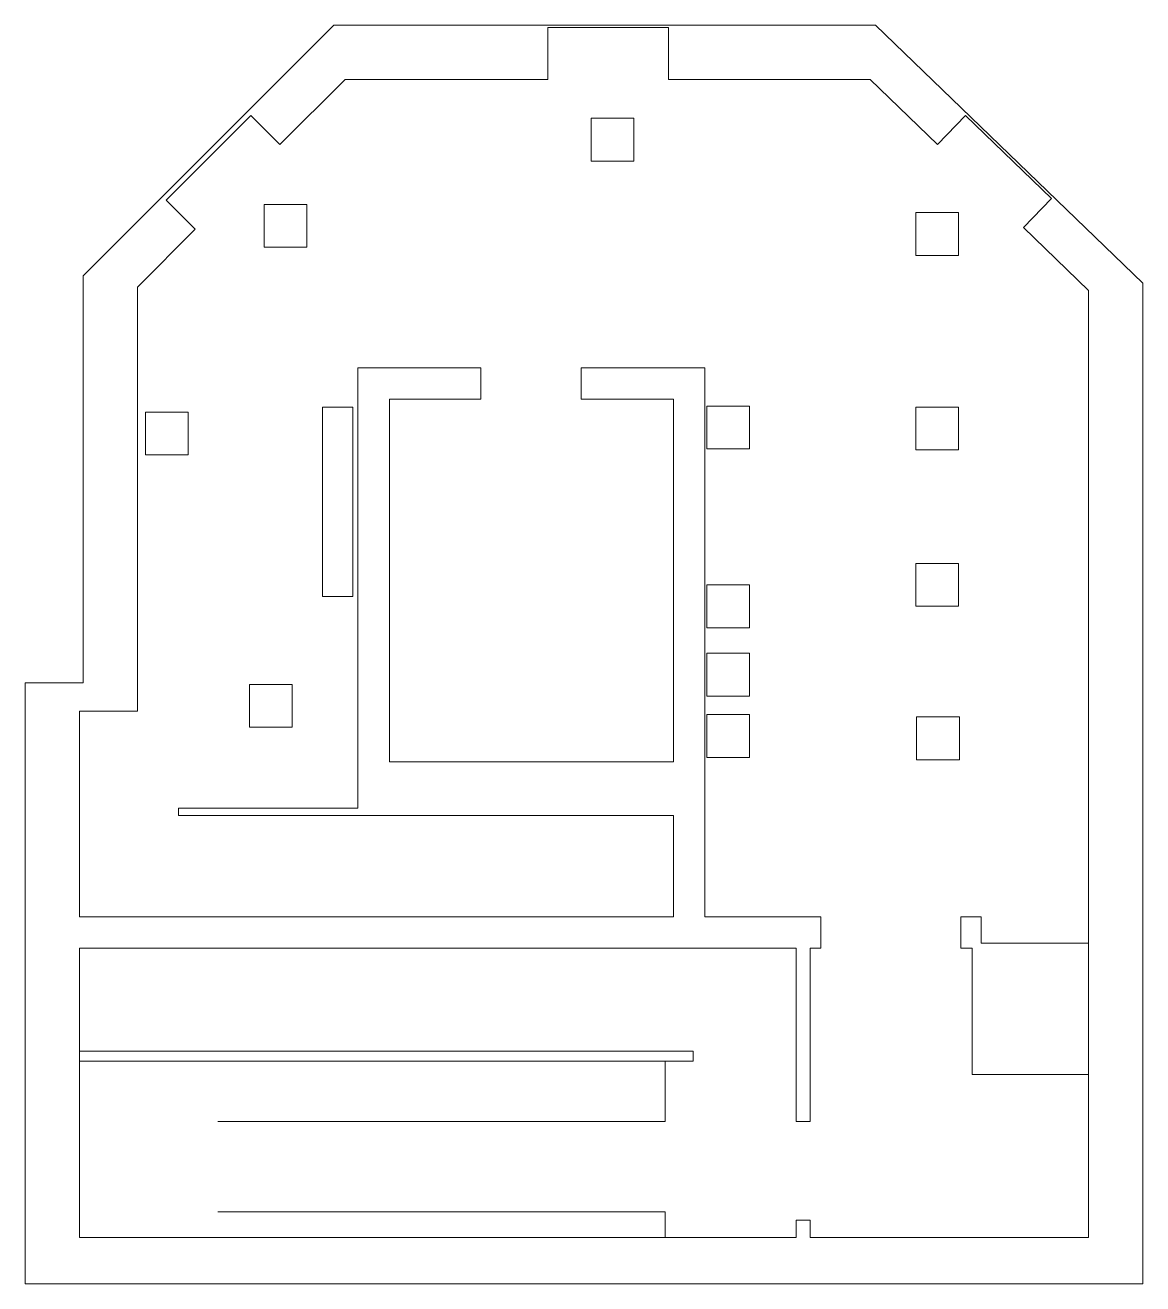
# Model space of a CAD drawing. Header units: millimetres. Extents: x -5625 to 10050, y -4635 to 13019.
import ezdxf

# ---------------------------------------------------------------- set-up
doc = ezdxf.new("R2010")
doc.units = ezdxf.units.MM
doc.layers.add('A-DETL', color=90, linetype='Continuous', lineweight=9)

msp = doc.modelspace()

# ---------------------------------------------------------------- linework, layer by layer
at = {"layer": 'A-DETL', "color": 3}
for p, q in [((-1296, 13019), (-4811, 9504)), ((6303, 13019), (-1296, 13019)), ((1707, 12259), (1707, 12988)), ((1707, 12988), (3400, 12988)), ((3400, 12988), (3400, 12259)), ((10050, 9399), (6303, 13019)), ((-2052, 11344), (-1137, 12259)), ((-1137, 12259), (1707, 12259)), ((3400, 12259), (6226, 12259)), ((6226, 12259), (7171, 11347)), ((-3649, 10567), (-2462, 11754)), ((-2462, 11754), (-2052, 11344)), ((7171, 11347), (7562, 11751)), ((7562, 11751), (8769, 10586)), ((-3239, 10157), (-3649, 10567)), ((8769, 10586), (8377, 10181)), ((-4051, 9345), (-3239, 10157)), ((8377, 10181), (9290, 9299)), ((-4811, 9504), (-4811, 3797)), ((10050, -4635), (10050, 9399)), ((-4051, 3397), (-4051, 9345)), ((9290, 9299), (9290, -3985)), ((768, 8212), (-957, 8212)), ((-957, 8212), (-957, 2036)), ((768, 7772), (768, 8212)), ((3908, 8212), (2171, 8212)), ((2171, 8212), (2171, 7772)), ((3908, 511), (3908, 8212)), ((-517, 2686), (-517, 7772)), ((-517, 7772), (768, 7772)), ((2171, 7772), (3468, 7772)), ((3468, 7772), (3468, 2686)), ((-4811, 3797), (-5625, 3797)), ((-5625, 3797), (-5625, -4635)), ((-4865, 511), (-4865, 3397)), ((-4865, 3397), (-4051, 3397)), ((3468, 2686), (-517, 2686)), ((-957, 2036), (-3476, 2036)), ((-3476, 2036), (-3476, 1936)), ((-3476, 1936), (3468, 1936)), ((3468, 1936), (3468, 511)), ((3468, 511), (-4865, 511)), ((5536, 511), (3908, 511)), ((5536, 71), (5536, 511)), ((7782, 511), (7499, 511)), ((7499, 511), (7499, 71)), ((7782, 143), (7782, 511)), ((-4865, -3985), (-4865, 71)), ((-4865, 71), (5186, 71)), ((5186, 71), (5186, -2357)), ((5386, -2357), (5386, 71)), ((5386, 71), (5536, 71)), ((7499, 71), (7657, 71)), ((7657, 71), (7657, -1698)), ((9290, 143), (7782, 143)), ((3743, -1372), (-4865, -1372)), ((3743, -1512), (3743, -1372)), ((-4865, -1512), (3743, -1512)), ((3351, -1512), (3351, -2357)), ((7657, -1698), (9290, -1698)), ((-2921, -2358), (3351, -2358)), ((5186, -2357), (5386, -2357)), ((-2921, -3623), (3351, -3623)), ((3351, -3623), (3351, -3985)), ((5386, -3741), (5186, -3741)), ((5186, -3741), (5186, -3985)), ((5386, -3985), (5386, -3741)), ((5186, -3985), (-4865, -3985)), ((9290, -3985), (5386, -3985)), ((-5625, -4635), (10050, -4635))]:
    msp.add_line(p, q, dxfattribs=at)
at = {"layer": 'A-DETL'}
for p, q in [((2312, 11713), (2312, 11113)), ((2912, 11713), (2312, 11713)), ((2912, 11113), (2912, 11713)), ((2312, 11113), (2912, 11113)), ((-2273, 10506), (-2273, 9906)), ((-1673, 10506), (-2273, 10506)), ((-1673, 9906), (-1673, 10506)), ((6867, 10390), (6867, 9790)), ((7467, 10390), (6867, 10390)), ((7467, 9790), (7467, 10390)), ((-2273, 9906), (-1673, 9906)), ((6867, 9790), (7467, 9790)), ((-3937, 7593), (-3337, 7593)), ((-3937, 6993), (-3937, 7593)), ((-3337, 7593), (-3337, 6993)), ((-1455, 7663), (-1029, 7663)), ((-1455, 5006), (-1455, 7663)), ((-1029, 7663), (-1029, 5006)), ((3934, 7676), (4534, 7676)), ((3934, 7076), (3934, 7676)), ((4534, 7676), (4534, 7076)), ((6867, 7662), (6867, 7062)), ((7467, 7662), (6867, 7662)), ((7467, 7062), (7467, 7662)), ((4534, 7076), (3934, 7076)), ((6867, 7062), (7467, 7062)), ((-3337, 6993), (-3937, 6993)), ((6867, 5470), (6867, 4870)), ((7467, 5470), (6867, 5470)), ((7467, 4870), (7467, 5470)), ((3934, 5168), (4534, 5168)), ((3934, 4568), (3934, 5168)), ((4534, 5168), (4534, 4568)), ((-1029, 5006), (-1455, 5006)), ((6867, 4870), (7467, 4870)), ((4534, 4568), (3934, 4568)), ((3934, 4209), (4534, 4209)), ((3934, 3609), (3934, 4209)), ((4534, 4209), (4534, 3609)), ((-2478, 3771), (-1878, 3771)), ((-2478, 3171), (-2478, 3771)), ((-1878, 3771), (-1878, 3171)), ((4534, 3609), (3934, 3609)), ((3934, 3349), (4534, 3349)), ((3934, 2749), (3934, 3349)), ((4534, 3349), (4534, 2749)), ((6877, 3317), (7477, 3317)), ((6877, 2717), (6877, 3317)), ((7477, 3317), (7477, 2717)), ((-1878, 3171), (-2478, 3171)), ((4534, 2749), (3934, 2749)), ((7477, 2717), (6877, 2717))]:
    msp.add_line(p, q, dxfattribs=at)

doc.saveas('drawing.dxf')
